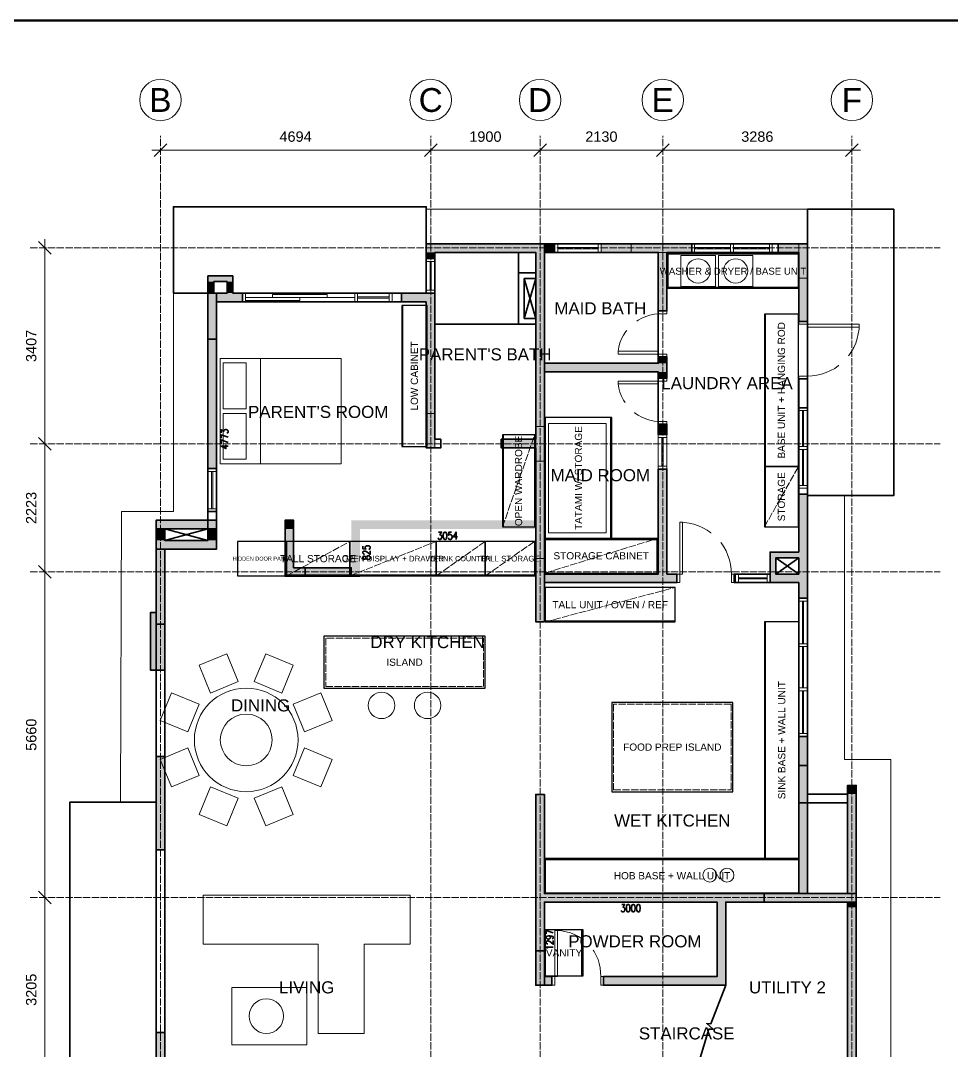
# Model space of a CAD drawing. Header units: millimetres. Extents: x 5 to 415, y 5 to 292.
# Drawn here: x 91.8 to 253.5, y 113 to 292 of the extents above; entities that cross this region are included whole.
import ezdxf
from ezdxf.enums import TextEntityAlignment as Align

# ---------------------------------------------------------------- set-up
doc = ezdxf.new("R2010")
doc.units = ezdxf.units.MM
doc.linetypes.add('DASHED', pattern=[1.524, 1.27, -0.254])
for name, color, linetype, lineweight in [('0-SHEET', 7, 'CONTINUOUS', 50), ('A-DOOR', 7, 'CONTINUOUS', 18), ('A-GRID', 8, 'DASHED', 13), ('A-GRID-TAG', 7, 'CONTINUOUS', 18), ('A-WALL', 250, 'CONTINUOUS', 35), ('A-WALL-FILL', 250, 'CONTINUOUS', 0), ('A-WALL-NEW', 5, 'CONTINUOUS', 35), ('A-WIND', 7, 'CONTINUOUS', 13), ('I-DIM', 5, 'CONTINUOUS', 13), ('I-FURN', 7, 'CONTINUOUS', 13), ('I-JOIN', 6, 'CONTINUOUS', 25), ('I-JOIN-HIDDEN', 6, 'DASHED', 13), ('I-ROOM', 7, 'CONTINUOUS', 13)]:
    doc.layers.add(name, color=color, linetype=linetype, lineweight=lineweight)
doc.styles.get("Standard").update_dxf_attribs({"font": 'arial.ttf'})

msp = doc.modelspace()

# ---------------------------------------------------------------- hatches: boundary and pattern name
at = {"layer": 'A-WALL-FILL', "true_color": 0x4d4d4d}
h = msp.add_hatch(color=7, dxfattribs=at)
h.dxf.hatch_style = 1
h.paths.add_polyline_path([(182.78, 253.22), (162.28, 253.22), (182.78, 251.72), (182.78, 253.22)])
h = msp.add_hatch(color=7, dxfattribs=at)
h.dxf.hatch_style = 1
h.paths.add_polyline_path([(162.28, 253.22), (182.78, 251.72), (162.28, 251.72), (162.28, 253.22)])
h = msp.add_hatch(color=7, dxfattribs=at)
h.dxf.hatch_style = 1
h.paths.add_polyline_path([(184.62, 253.22), (182.78, 253.22), (184.62, 251.72), (184.62, 253.22)])
h = msp.add_hatch(color=7, dxfattribs=at)
h.dxf.hatch_style = 1
h.paths.add_polyline_path([(182.78, 253.22), (184.62, 251.72), (182.78, 251.72), (182.78, 253.22)])
h = msp.add_hatch(color=7, dxfattribs=at)
h.dxf.hatch_style = 1
h.paths.add_polyline_path([(197.88, 253.22), (192.62, 253.22), (197.88, 251.72), (197.88, 253.22)])
h = msp.add_hatch(color=7, dxfattribs=at)
h.dxf.hatch_style = 1
h.paths.add_polyline_path([(192.62, 253.22), (197.88, 251.72), (192.62, 251.72), (192.62, 253.22)])
h = msp.add_hatch(color=7, dxfattribs=at)
h.dxf.hatch_style = 1
h.paths.add_polyline_path([(208.37, 253.22), (197.88, 253.22), (208.37, 251.72), (208.37, 253.22)])
h = msp.add_hatch(color=7, dxfattribs=at)
h.dxf.hatch_style = 1
h.paths.add_polyline_path([(197.88, 253.22), (208.37, 251.72), (197.88, 251.72), (197.88, 253.22)])
h = msp.add_hatch(color=7, dxfattribs=at)
h.dxf.hatch_style = 1
h.paths.add_polyline_path([(226.97, 253.22), (223.37, 253.22), (226.97, 251.72), (226.97, 253.22)])
h = msp.add_hatch(color=7, dxfattribs=at)
h.dxf.hatch_style = 1
h.paths.add_polyline_path([(223.37, 253.22), (226.97, 251.72), (223.37, 251.72), (223.37, 253.22)])
h = msp.add_hatch(color=7, dxfattribs=at)
h.dxf.hatch_style = 1
h.paths.add_polyline_path([(228.47, 253.22), (226.97, 253.22), (228.47, 247.22), (228.47, 253.22)])
h = msp.add_hatch(color=7, dxfattribs=at)
h.dxf.hatch_style = 1
h.paths.add_polyline_path([(226.97, 253.22), (228.47, 247.22), (226.97, 247.22), (226.97, 253.22)])
h = msp.add_hatch(color=7, dxfattribs=at)
h.dxf.hatch_style = 1
h.paths.add_polyline_path([(163.78, 251.72), (162.28, 251.72), (163.78, 250.64), (163.78, 251.72)])
h = msp.add_hatch(color=7, dxfattribs=at)
h.dxf.hatch_style = 1
h.paths.add_polyline_path([(162.28, 251.72), (163.78, 250.64), (162.28, 250.64), (162.28, 251.72)])
h = msp.add_hatch(color=7, dxfattribs=at)
h.dxf.hatch_style = 1
h.paths.add_polyline_path([(182.78, 251.72), (181.28, 251.72), (182.78, 239.25), (182.78, 251.72)])
h = msp.add_hatch(color=7, dxfattribs=at)
h.dxf.hatch_style = 1
h.paths.add_polyline_path([(181.28, 251.72), (182.78, 239.25), (181.28, 239.25), (181.28, 251.72)])
h = msp.add_hatch(color=7, dxfattribs=at)
h.dxf.hatch_style = 1
h.paths.add_polyline_path([(204.07, 251.72), (202.57, 251.72), (204.07, 241.54), (204.07, 251.72)])
h = msp.add_hatch(color=7, dxfattribs=at)
h.dxf.hatch_style = 1
h.paths.add_polyline_path([(202.57, 251.72), (204.07, 241.54), (202.57, 241.54), (202.57, 251.72)])
h = msp.add_hatch(color=7, dxfattribs=at)
h.dxf.hatch_style = 1
h.paths.add_polyline_path([(128.67, 247.64), (124.35, 247.64), (128.67, 246.64), (128.67, 247.64)])
h = msp.add_hatch(color=7, dxfattribs=at)
h.dxf.hatch_style = 1
h.paths.add_polyline_path([(124.35, 247.64), (128.67, 246.64), (124.35, 246.64), (124.35, 247.64)])
h = msp.add_hatch(color=7, dxfattribs=at)
h.dxf.hatch_style = 1
h.paths.add_polyline_path([(228.47, 247.22), (226.97, 247.22), (228.47, 239.73), (228.47, 247.22)])
h = msp.add_hatch(color=7, dxfattribs=at)
h.dxf.hatch_style = 1
h.paths.add_polyline_path([(226.97, 247.22), (228.47, 239.73), (226.97, 239.73), (226.97, 247.22)])
h = msp.add_hatch(color=7, dxfattribs=at)
h.dxf.hatch_style = 1
h.paths.add_polyline_path([(125.35, 246.64), (124.35, 246.64), (125.35, 244.64), (125.35, 246.64)])
h = msp.add_hatch(color=7, dxfattribs=at)
h.dxf.hatch_style = 1
h.paths.add_polyline_path([(124.35, 246.64), (125.35, 244.64), (124.35, 244.64), (124.35, 246.64)])
h = msp.add_hatch(color=7, dxfattribs=at)
h.dxf.hatch_style = 1
h.paths.add_polyline_path([(128.67, 246.64), (127.67, 246.64), (128.67, 244.64), (128.67, 246.64)])
h = msp.add_hatch(color=7, dxfattribs=at)
h.dxf.hatch_style = 1
h.paths.add_polyline_path([(127.67, 246.64), (128.67, 244.64), (127.67, 244.64), (127.67, 246.64)])
h = msp.add_hatch(color=7, dxfattribs=at)
h.dxf.hatch_style = 1
h.paths.add_polyline_path([(130.35, 244.64), (124.35, 244.64), (130.35, 243.14), (130.35, 244.64)])
h = msp.add_hatch(color=7, dxfattribs=at)
h.dxf.hatch_style = 1
h.paths.add_polyline_path([(124.35, 244.64), (130.35, 243.14), (124.35, 243.14), (124.35, 244.64)])
h = msp.add_hatch(color=7, dxfattribs=at)
h.dxf.hatch_style = 1
h.paths.add_polyline_path([(124.35, 244.64), (124.35, 236.65), (125.85, 244.64), (124.35, 244.64)])
h = msp.add_hatch(color=7, dxfattribs=at)
h.dxf.hatch_style = 1
h.paths.add_polyline_path([(124.35, 236.65), (125.85, 244.64), (125.85, 236.65), (124.35, 236.65)])
h = msp.add_hatch(color=7, dxfattribs=at)
h.dxf.hatch_style = 1
h.paths.add_polyline_path([(163.78, 244.64), (157.98, 244.64), (163.78, 243.14), (163.78, 244.64)])
h = msp.add_hatch(color=7, dxfattribs=at)
h.dxf.hatch_style = 1
h.paths.add_polyline_path([(157.98, 244.64), (163.78, 243.14), (157.98, 243.14), (157.98, 244.64)])
h = msp.add_hatch(color=7, dxfattribs=at)
h.dxf.hatch_style = 1
h.paths.add_polyline_path([(125.85, 243.14), (124.35, 243.14), (125.85, 214.17), (125.85, 243.14)])
h = msp.add_hatch(color=7, dxfattribs=at)
h.dxf.hatch_style = 1
h.paths.add_polyline_path([(124.35, 243.14), (125.85, 214.17), (124.35, 214.17), (124.35, 243.14)])
h = msp.add_hatch(color=7, dxfattribs=at)
h.dxf.hatch_style = 1
h.paths.add_polyline_path([(163.78, 243.14), (162.28, 243.14), (163.78, 223.75), (163.78, 243.14)])
h = msp.add_hatch(color=7, dxfattribs=at)
h.dxf.hatch_style = 1
h.paths.add_polyline_path([(162.28, 243.14), (163.78, 223.75), (162.28, 223.75), (162.28, 243.14)])
h = msp.add_hatch(color=7, dxfattribs=at)
h.dxf.hatch_style = 1
h.paths.add_polyline_path([(182.78, 239.25), (181.28, 239.25), (182.78, 230.95), (182.78, 239.25)])
h = msp.add_hatch(color=7, dxfattribs=at)
h.dxf.hatch_style = 1
h.paths.add_polyline_path([(181.28, 239.25), (182.78, 230.95), (181.28, 230.95), (181.28, 239.25)])
h = msp.add_hatch(color=7, dxfattribs=at)
h.dxf.hatch_style = 1
h.paths.add_polyline_path([(204.07, 233.55), (202.57, 233.55), (204.07, 232.45), (204.07, 233.55)])
h = msp.add_hatch(color=7, dxfattribs=at)
h.dxf.hatch_style = 1
h.paths.add_polyline_path([(202.57, 233.55), (204.07, 232.45), (202.57, 232.45), (202.57, 233.55)])
h = msp.add_hatch(color=7, dxfattribs=at)
h.dxf.hatch_style = 1
h.paths.add_polyline_path([(182.78, 230.95), (181.28, 230.95), (182.78, 221.45), (182.78, 230.95)])
h = msp.add_hatch(color=7, dxfattribs=at)
h.dxf.hatch_style = 1
h.paths.add_polyline_path([(181.28, 230.95), (182.78, 221.45), (181.28, 221.45), (181.28, 230.95)])
h = msp.add_hatch(color=7, dxfattribs=at)
h.dxf.hatch_style = 1
h.paths.add_polyline_path([(204.07, 232.45), (182.78, 232.45), (204.07, 230.95), (204.07, 232.45)])
h = msp.add_hatch(color=7, dxfattribs=at)
h.dxf.hatch_style = 1
h.paths.add_polyline_path([(182.78, 232.45), (204.07, 230.95), (182.78, 230.95), (182.78, 232.45)])
h = msp.add_hatch(color=7, dxfattribs=at)
h.dxf.hatch_style = 1
h.paths.add_polyline_path([(204.07, 230.95), (202.57, 230.95), (204.07, 229.85), (204.07, 230.95)])
h = msp.add_hatch(color=7, dxfattribs=at)
h.dxf.hatch_style = 1
h.paths.add_polyline_path([(202.57, 230.95), (204.07, 229.85), (202.57, 229.85), (202.57, 230.95)])
h = msp.add_hatch(color=7, dxfattribs=at)
h.dxf.hatch_style = 1
h.paths.add_polyline_path([(163.78, 223.75), (162.28, 223.75), (163.78, 217.75), (163.78, 223.75)])
h = msp.add_hatch(color=7, dxfattribs=at)
h.dxf.hatch_style = 1
h.paths.add_polyline_path([(162.28, 223.75), (163.78, 217.75), (162.28, 217.75), (162.28, 223.75)])
h = msp.add_hatch(color=7, dxfattribs=at)
h.dxf.hatch_style = 1
h.paths.add_polyline_path([(182.78, 221.45), (181.28, 221.45), (182.78, 215.45), (182.78, 221.45)])
h = msp.add_hatch(color=7, dxfattribs=at)
h.dxf.hatch_style = 1
h.paths.add_polyline_path([(181.28, 221.45), (182.78, 215.45), (181.28, 215.45), (181.28, 221.45)])
h = msp.add_hatch(color=7, dxfattribs=at)
h.dxf.hatch_style = 1
h.paths.add_polyline_path([(204.07, 221.85), (202.57, 221.85), (204.07, 220.05), (204.07, 221.85)])
h = msp.add_hatch(color=7, dxfattribs=at)
h.dxf.hatch_style = 1
h.paths.add_polyline_path([(202.57, 221.85), (204.07, 220.05), (202.57, 220.05), (202.57, 221.85)])
h = msp.add_hatch(color=7, dxfattribs=at)
h.dxf.hatch_style = 1
h.paths.add_polyline_path([(181.28, 219.25), (175.28, 219.25), (181.28, 217.75), (181.28, 219.25)])
h = msp.add_hatch(color=7, dxfattribs=at)
h.dxf.hatch_style = 1
h.paths.add_polyline_path([(175.28, 219.25), (181.28, 217.75), (175.28, 217.75), (175.28, 219.25)])
h = msp.add_hatch(color=7, dxfattribs=at)
h.dxf.hatch_style = 1
h.paths.add_polyline_path([(182.78, 215.45), (181.28, 215.45), (182.78, 198.53), (182.78, 215.45)])
h = msp.add_hatch(color=7, dxfattribs=at)
h.dxf.hatch_style = 1
h.paths.add_polyline_path([(181.28, 215.45), (182.78, 198.53), (181.28, 198.53), (181.28, 215.45)])
h = msp.add_hatch(color=7, dxfattribs=at)
h.dxf.hatch_style = 1
h.paths.add_polyline_path([(204.07, 214.05), (202.57, 214.05), (204.07, 195.83), (204.07, 214.05)])
h = msp.add_hatch(color=7, dxfattribs=at)
h.dxf.hatch_style = 1
h.paths.add_polyline_path([(202.57, 214.05), (204.07, 195.83), (202.57, 195.83), (202.57, 214.05)])
h = msp.add_hatch(color=7, dxfattribs=at)
h.dxf.hatch_style = 1
h.paths.add_polyline_path([(228.47, 209.73), (226.97, 209.73), (228.47, 199.63), (228.47, 209.73)])
h = msp.add_hatch(color=7, dxfattribs=at)
h.dxf.hatch_style = 1
h.paths.add_polyline_path([(226.97, 209.73), (228.47, 199.63), (226.97, 199.63), (226.97, 209.73)])
h = msp.add_hatch(color=7, dxfattribs=at)
h.dxf.hatch_style = 1
h.paths.add_polyline_path([(125.85, 205.17), (115.35, 205.17), (125.85, 203.67), (125.85, 205.17)])
h = msp.add_hatch(color=7, dxfattribs=at)
h.dxf.hatch_style = 1
h.paths.add_polyline_path([(115.35, 205.17), (125.85, 203.67), (115.35, 203.67), (115.35, 205.17)])
h = msp.add_hatch(color=7, dxfattribs=at)
h.dxf.hatch_style = 1
h.paths.add_polyline_path([(116.85, 203.67), (115.35, 203.67), (116.85, 201.67), (116.85, 203.67)])
h = msp.add_hatch(color=7, dxfattribs=at)
h.dxf.hatch_style = 1
h.paths.add_polyline_path([(115.35, 203.67), (116.85, 201.67), (115.35, 201.67), (115.35, 203.67)])
h = msp.add_hatch(color=7, dxfattribs=at)
h.dxf.hatch_style = 1
h.paths.add_polyline_path([(125.85, 203.67), (124.35, 203.67), (125.85, 201.67), (125.85, 203.67)])
h = msp.add_hatch(color=7, dxfattribs=at)
h.dxf.hatch_style = 1
h.paths.add_polyline_path([(124.35, 203.67), (125.85, 201.67), (124.35, 201.67), (124.35, 203.67)])
h = msp.add_hatch(color=7, dxfattribs=at)
h.dxf.hatch_style = 1
h.paths.add_polyline_path([(125.85, 201.67), (115.35, 201.67), (125.85, 200.17), (125.85, 201.67)])
h = msp.add_hatch(color=7, dxfattribs=at)
h.dxf.hatch_style = 1
h.paths.add_polyline_path([(115.35, 201.67), (125.85, 200.17), (115.35, 200.17), (115.35, 201.67)])
h = msp.add_hatch(color=7, dxfattribs=at)
h.dxf.hatch_style = 1
h.paths.add_polyline_path([(116.85, 200.17), (115.35, 200.17), (116.85, 189.13), (116.85, 200.17)])
h = msp.add_hatch(color=7, dxfattribs=at)
h.dxf.hatch_style = 1
h.paths.add_polyline_path([(115.35, 200.17), (116.85, 189.13), (115.35, 189.13), (115.35, 200.17)])
h = msp.add_hatch(color=7, dxfattribs=at)
h.dxf.hatch_style = 1
h.paths.add_polyline_path([(228.47, 199.63), (221.97, 199.63), (228.47, 198.63), (228.47, 199.63)])
h = msp.add_hatch(color=7, dxfattribs=at)
h.dxf.hatch_style = 1
h.paths.add_polyline_path([(221.97, 199.63), (228.47, 198.63), (221.97, 198.63), (221.97, 199.63)])
h = msp.add_hatch(color=7, dxfattribs=at)
h.dxf.hatch_style = 1
h.paths.add_polyline_path([(141.24, 195.43), (149.24, 195.43), (141.24, 196.93), (141.24, 195.43)])
h = msp.add_hatch(color=7, dxfattribs=at)
h.dxf.hatch_style = 1
h.paths.add_polyline_path([(149.24, 195.43), (141.24, 196.93), (149.24, 196.93), (149.24, 195.43)])
h = msp.add_hatch(color=7, dxfattribs=at)
h.dxf.hatch_style = 1
h.paths.add_polyline_path([(182.78, 198.53), (181.28, 198.53), (182.78, 187.53), (182.78, 198.53)])
h = msp.add_hatch(color=7, dxfattribs=at)
h.dxf.hatch_style = 1
h.paths.add_polyline_path([(181.28, 198.53), (182.78, 187.53), (181.28, 187.53), (181.28, 198.53)])
h = msp.add_hatch(color=7, dxfattribs=at)
h.dxf.hatch_style = 1
h.paths.add_polyline_path([(222.97, 198.63), (221.97, 198.63), (222.97, 195.83), (222.97, 198.63)])
h = msp.add_hatch(color=7, dxfattribs=at)
h.dxf.hatch_style = 1
h.paths.add_polyline_path([(221.97, 198.63), (222.97, 195.83), (221.97, 195.83), (221.97, 198.63)])
h = msp.add_hatch(color=7, dxfattribs=at)
h.dxf.hatch_style = 1
h.paths.add_polyline_path([(228.47, 198.63), (226.97, 198.63), (228.47, 195.83), (228.47, 198.63)])
h = msp.add_hatch(color=7, dxfattribs=at)
h.dxf.hatch_style = 1
h.paths.add_polyline_path([(226.97, 198.63), (228.47, 195.83), (226.97, 195.83), (226.97, 198.63)])
h = msp.add_hatch(color=7, dxfattribs=at)
h.dxf.hatch_style = 1
h.paths.add_polyline_path([(205.79, 195.83), (182.78, 195.83), (205.79, 194.33), (205.79, 195.83)])
h = msp.add_hatch(color=7, dxfattribs=at)
h.dxf.hatch_style = 1
h.paths.add_polyline_path([(182.78, 195.83), (205.79, 194.33), (182.78, 194.33), (182.78, 195.83)])
h = msp.add_hatch(color=7, dxfattribs=at)
h.dxf.hatch_style = 1
h.paths.add_polyline_path([(228.47, 195.83), (221.97, 195.83), (228.47, 194.33), (228.47, 195.83)])
h = msp.add_hatch(color=7, dxfattribs=at)
h.dxf.hatch_style = 1
h.paths.add_polyline_path([(221.97, 195.83), (228.47, 194.33), (221.97, 194.33), (221.97, 195.83)])
h = msp.add_hatch(color=7, dxfattribs=at)
h.dxf.hatch_style = 1
h.paths.add_polyline_path([(228.47, 194.33), (226.97, 194.33), (228.47, 191.63), (228.47, 194.33)])
h = msp.add_hatch(color=7, dxfattribs=at)
h.dxf.hatch_style = 1
h.paths.add_polyline_path([(226.97, 194.33), (228.47, 191.63), (226.97, 191.63), (226.97, 194.33)])
h = msp.add_hatch(color=7, dxfattribs=at)
h.dxf.hatch_style = 1
h.paths.add_polyline_path([(115.35, 189.13), (114.35, 189.13), (115.35, 179.13), (115.35, 189.13)])
h = msp.add_hatch(color=7, dxfattribs=at)
h.dxf.hatch_style = 1
h.paths.add_polyline_path([(114.35, 189.13), (115.35, 179.13), (114.35, 179.13), (114.35, 189.13)])
h = msp.add_hatch(color=7, dxfattribs=at)
h.dxf.hatch_style = 1
h.paths.add_polyline_path([(116.85, 189.13), (115.35, 189.13), (116.85, 179.13), (116.85, 189.13)])
h = msp.add_hatch(color=7, dxfattribs=at)
h.dxf.hatch_style = 1
h.paths.add_polyline_path([(115.35, 189.13), (116.85, 179.13), (115.35, 179.13), (115.35, 189.13)])
h = msp.add_hatch(color=7, dxfattribs=at)
h.dxf.hatch_style = 1
h.paths.add_polyline_path([(116.85, 179.13), (116.85, 187.13), (115.35, 179.13), (116.85, 179.13)])
h = msp.add_hatch(color=7, dxfattribs=at)
h.dxf.hatch_style = 1
h.paths.add_polyline_path([(116.85, 187.13), (115.35, 179.13), (115.35, 187.13), (116.85, 187.13)])
h = msp.add_hatch(color=7, dxfattribs=at)
h.dxf.hatch_style = 1
h.paths.add_polyline_path([(228.47, 167.62), (226.97, 167.62), (228.47, 162.58), (228.47, 167.62)])
h = msp.add_hatch(color=7, dxfattribs=at)
h.dxf.hatch_style = 1
h.paths.add_polyline_path([(226.97, 167.62), (228.47, 162.58), (226.97, 162.58), (226.97, 167.62)])
h = msp.add_hatch(color=7, dxfattribs=at)
h.dxf.hatch_style = 1
h.paths.add_polyline_path([(116.85, 164.12), (115.35, 164.12), (116.85, 147.92), (116.85, 164.12)])
h = msp.add_hatch(color=7, dxfattribs=at)
h.dxf.hatch_style = 1
h.paths.add_polyline_path([(115.35, 164.12), (116.85, 147.92), (115.35, 147.92), (115.35, 164.12)])
h = msp.add_hatch(color=7, dxfattribs=at)
h.dxf.hatch_style = 1
h.paths.add_polyline_path([(228.47, 162.58), (226.97, 162.58), (228.47, 156.08), (228.47, 162.58)])
h = msp.add_hatch(color=7, dxfattribs=at)
h.dxf.hatch_style = 1
h.paths.add_polyline_path([(226.97, 162.58), (228.47, 156.08), (226.97, 156.08), (226.97, 162.58)])
h = msp.add_hatch(color=7, dxfattribs=at)
h.dxf.hatch_style = 1
h.paths.add_polyline_path([(182.78, 157.52), (181.28, 157.52), (182.78, 151.82), (182.78, 157.52)])
h = msp.add_hatch(color=7, dxfattribs=at)
h.dxf.hatch_style = 1
h.paths.add_polyline_path([(181.28, 157.52), (182.78, 151.82), (181.28, 151.82), (181.28, 157.52)])
h = msp.add_hatch(color=7, dxfattribs=at)
h.dxf.hatch_style = 1
h.paths.add_polyline_path([(236.95, 159.08), (235.45, 159.08), (236.95, 157.58), (236.95, 159.08)])
h = msp.add_hatch(color=7, dxfattribs=at)
h.dxf.hatch_style = 1
h.paths.add_polyline_path([(235.45, 159.08), (236.95, 157.58), (235.45, 157.58), (235.45, 159.08)])
h = msp.add_hatch(color=7, dxfattribs=at)
h.dxf.hatch_style = 1
h.paths.add_polyline_path([(236.95, 157.58), (235.45, 157.58), (236.95, 140.32), (236.95, 157.58)])
h = msp.add_hatch(color=7, dxfattribs=at)
h.dxf.hatch_style = 1
h.paths.add_polyline_path([(235.45, 157.58), (236.95, 140.32), (235.45, 140.32), (235.45, 157.58)])
h = msp.add_hatch(color=7, dxfattribs=at)
h.dxf.hatch_style = 1
h.paths.add_polyline_path([(228.47, 156.08), (226.97, 156.08), (228.47, 140.32), (228.47, 156.08)])
h = msp.add_hatch(color=7, dxfattribs=at)
h.dxf.hatch_style = 1
h.paths.add_polyline_path([(226.97, 156.08), (228.47, 140.32), (226.97, 140.32), (226.97, 156.08)])
h = msp.add_hatch(color=7, dxfattribs=at)
h.dxf.hatch_style = 1
h.paths.add_polyline_path([(182.78, 151.82), (181.28, 151.82), (182.78, 140.3), (182.78, 151.82)])
h = msp.add_hatch(color=7, dxfattribs=at)
h.dxf.hatch_style = 1
h.paths.add_polyline_path([(181.28, 151.82), (182.78, 140.3), (181.28, 140.3), (181.28, 151.82)])
h = msp.add_hatch(color=7, dxfattribs=at)
h.dxf.hatch_style = 1
h.paths.add_polyline_path([(236.95, 140.3), (181.28, 140.3), (236.95, 138.82), (236.95, 140.3)])
h = msp.add_hatch(color=7, dxfattribs=at)
h.dxf.hatch_style = 1
h.paths.add_polyline_path([(181.28, 140.3), (236.95, 138.82), (181.28, 138.82), (181.28, 140.3)])
h = msp.add_hatch(color=7, dxfattribs=at)
h.dxf.hatch_style = 1
h.paths.add_polyline_path([(236.95, 140.32), (220.95, 140.32), (236.95, 138.82), (236.95, 140.32)])
h = msp.add_hatch(color=7, dxfattribs=at)
h.dxf.hatch_style = 1
h.paths.add_polyline_path([(220.95, 140.32), (236.95, 138.82), (220.95, 138.82), (220.95, 140.32)])
h = msp.add_hatch(color=7, dxfattribs=at)
h.dxf.hatch_style = 1
h.paths.add_polyline_path([(236.95, 140.32), (226.97, 140.32), (236.95, 140.3), (236.95, 140.32)])
h = msp.add_hatch(color=7, dxfattribs=at)
h.dxf.hatch_style = 1
h.paths.add_polyline_path([(226.97, 140.32), (236.95, 140.3), (226.97, 140.3), (226.97, 140.32)])
h = msp.add_hatch(color=7, dxfattribs=at)
h.dxf.hatch_style = 1
h.paths.add_polyline_path([(182.78, 138.82), (181.28, 138.82), (182.78, 125.86), (182.78, 138.82)])
h = msp.add_hatch(color=7, dxfattribs=at)
h.dxf.hatch_style = 1
h.paths.add_polyline_path([(181.28, 138.82), (182.78, 125.86), (181.28, 125.86), (181.28, 138.82)])
h = msp.add_hatch(color=7, dxfattribs=at)
h.dxf.hatch_style = 1
h.paths.add_polyline_path([(214.27, 138.82), (212.77, 138.82), (214.27, 125.86), (214.27, 138.82)])
h = msp.add_hatch(color=7, dxfattribs=at)
h.dxf.hatch_style = 1
h.paths.add_polyline_path([(212.77, 138.82), (214.27, 125.86), (212.77, 125.86), (212.77, 138.82)])
h = msp.add_hatch(color=7, dxfattribs=at)
h.dxf.hatch_style = 1
h.paths.add_polyline_path([(236.95, 138.82), (235.45, 138.82), (236.95, 138.06), (236.95, 138.82)])
h = msp.add_hatch(color=7, dxfattribs=at)
h.dxf.hatch_style = 1
h.paths.add_polyline_path([(235.45, 138.82), (236.95, 138.06), (235.45, 138.06), (235.45, 138.82)])
h = msp.add_hatch(color=7, dxfattribs=at)
h.dxf.hatch_style = 1
h.paths.add_polyline_path([(236.95, 138.06), (235.45, 138.06), (236.95, 111.39), (236.95, 138.06)])
h = msp.add_hatch(color=7, dxfattribs=at)
h.dxf.hatch_style = 1
h.paths.add_polyline_path([(235.45, 138.06), (236.95, 111.39), (235.45, 111.39), (235.45, 138.06)])
h = msp.add_hatch(color=7, dxfattribs=at)
h.dxf.hatch_style = 1
h.paths.add_polyline_path([(181.28, 124.36), (182.78, 124.36), (181.28, 130.36), (181.28, 124.36)])
h = msp.add_hatch(color=7, dxfattribs=at)
h.dxf.hatch_style = 1
h.paths.add_polyline_path([(182.78, 124.36), (181.28, 130.36), (182.78, 130.36), (182.78, 124.36)])
h = msp.add_hatch(color=7, dxfattribs=at)
h.dxf.hatch_style = 1
h.paths.add_polyline_path([(184.08, 125.86), (181.28, 125.86), (184.08, 124.36), (184.08, 125.86)])
h = msp.add_hatch(color=7, dxfattribs=at)
h.dxf.hatch_style = 1
h.paths.add_polyline_path([(181.28, 125.86), (184.08, 124.36), (181.28, 124.36), (181.28, 125.86)])
h = msp.add_hatch(color=7, dxfattribs=at)
h.dxf.hatch_style = 1
h.paths.add_polyline_path([(214.27, 125.86), (193.08, 125.86), (214.27, 124.36), (214.27, 125.86)])
h = msp.add_hatch(color=7, dxfattribs=at)
h.dxf.hatch_style = 1
h.paths.add_polyline_path([(193.08, 125.86), (214.27, 124.36), (193.08, 124.36), (193.08, 125.86)])
h = msp.add_hatch(color=7, dxfattribs=at)
h.dxf.hatch_style = 1
h.paths.add_polyline_path([(116.85, 116.13), (115.35, 116.13), (116.85, 107.89), (116.85, 116.13)])
h = msp.add_hatch(color=7, dxfattribs=at)
h.dxf.hatch_style = 1
h.paths.add_polyline_path([(115.35, 116.13), (116.85, 107.89), (115.35, 107.89), (115.35, 116.13)])
at = {"layer": 'A-WALL-NEW', "true_color": 0x4554a5}
h = msp.add_hatch(color=7, dxfattribs=at)
h.dxf.hatch_style = 1
h.paths.add_polyline_path([(139.24, 205.17), (137.74, 205.17), (139.24, 203.67), (139.24, 205.17)])
h = msp.add_hatch(color=7, dxfattribs=at)
h.dxf.hatch_style = 1
h.paths.add_polyline_path([(137.74, 205.17), (139.24, 203.67), (137.74, 203.67), (137.74, 205.17)])
h = msp.add_hatch(color=7, dxfattribs=at)
h.dxf.hatch_style = 1
h.paths.add_polyline_path([(181.28, 205.17), (149.24, 205.17), (181.28, 203.67), (181.28, 205.17)])
h = msp.add_hatch(color=7, dxfattribs=at)
h.dxf.hatch_style = 1
h.paths.add_polyline_path([(149.24, 205.17), (181.28, 203.67), (149.24, 203.67), (149.24, 205.17)])
h = msp.add_hatch(color=7, dxfattribs=at)
h.dxf.hatch_style = 1
h.paths.add_polyline_path([(139.24, 203.67), (137.74, 203.67), (139.24, 196.93), (139.24, 203.67)])
h = msp.add_hatch(color=7, dxfattribs=at)
h.dxf.hatch_style = 1
h.paths.add_polyline_path([(137.74, 203.67), (139.24, 196.93), (137.74, 196.93), (137.74, 203.67)])
h = msp.add_hatch(color=7, dxfattribs=at)
h.dxf.hatch_style = 1
h.paths.add_polyline_path([(150.74, 203.67), (149.24, 203.67), (150.74, 195.43), (150.74, 203.67)])
h = msp.add_hatch(color=7, dxfattribs=at)
h.dxf.hatch_style = 1
h.paths.add_polyline_path([(149.24, 203.67), (150.74, 195.43), (149.24, 195.43), (149.24, 203.67)])
h = msp.add_hatch(color=7, dxfattribs=at)
h.dxf.hatch_style = 1
h.paths.add_polyline_path([(141.24, 196.93), (137.74, 196.93), (141.24, 195.43), (141.24, 196.93)])
h = msp.add_hatch(color=7, dxfattribs=at)
h.dxf.hatch_style = 1
h.paths.add_polyline_path([(137.74, 196.93), (141.24, 195.43), (137.74, 195.43), (137.74, 196.93)])

# ---------------------------------------------------------------- linework, layer by layer
at = {"layer": '0-SHEET'}
msp.add_lwpolyline([(5, 5), (415, 5), (415, 292), (5, 292)], close=True, dxfattribs=at)
at = {"layer": 'A-DOOR'}
for points in [[(184.62, 253.22), (192.62, 253.22), (192.62, 251.72), (184.62, 251.72), (184.62, 253.22)], [(185.12, 253.22), (184.62, 253.22), (184.62, 251.72), (185.12, 251.72), (185.12, 253.22)], [(192.12, 252.56), (185.12, 252.56)], [(192.12, 252.36), (185.12, 252.36)], [(192.62, 253.22), (192.12, 253.22), (192.12, 251.72), (192.62, 251.72), (192.62, 253.22)], [(208.37, 253.22), (222.37, 253.22), (222.37, 251.72), (208.37, 251.72), (208.37, 253.22)], [(208.87, 253.22), (208.37, 253.22), (208.37, 251.72), (208.87, 251.72), (208.87, 253.22)], [(215.11, 252.56), (208.87, 252.56)], [(215.11, 252.36), (208.87, 252.36)], [(215.61, 253.22), (215.11, 253.22), (215.11, 251.72), (215.61, 251.72), (215.61, 253.22)], [(221.87, 252.56), (215.61, 252.56)], [(221.87, 252.36), (215.61, 252.36)], [(222.37, 253.22), (221.87, 253.22), (221.87, 251.72), (222.37, 251.72), (222.37, 253.22)], [(162.28, 244.64), (162.28, 250.64), (163.78, 250.64), (163.78, 244.64), (162.28, 244.64)], [(162.28, 250.64), (162.28, 250.14), (163.78, 250.14), (163.78, 250.64), (162.28, 250.64)], [(162.92, 250.14), (162.92, 245.14)], [(163.12, 250.14), (163.12, 245.14)], [(130.35, 244.64), (130.35, 243.14), (156.34, 243.14), (156.34, 244.64), (130.35, 244.64)], [(130.85, 244.64), (130.35, 244.64), (130.35, 243.14), (130.85, 243.14), (130.85, 244.64)], [(149.84, 243.88), (130.85, 243.88)], [(140.34, 243.88), (140.34, 243.38), (130.85, 243.38), (130.85, 243.88), (140.34, 243.88)], [(145.08, 244.38), (145.08, 243.88), (135.59, 243.88), (135.59, 244.38), (145.08, 244.38)], [(150.34, 244.64), (149.84, 244.64), (149.84, 243.14), (150.34, 243.14), (150.34, 244.64)], [(150.34, 243.98), (155.84, 243.98)], [(150.34, 243.78), (155.84, 243.78)], [(156.34, 244.64), (155.84, 244.64), (155.84, 243.14), (156.34, 243.14), (156.34, 244.64)], [(162.28, 245.14), (162.28, 244.64), (163.78, 244.64), (163.78, 245.14), (162.28, 245.14)], [(202.57, 241.05), (201.83, 240.97), (201.11, 240.81), (200.39, 240.59), (199.72, 240.31), (199.08, 239.95), (198.84, 239.79)], [(204.07, 241.05), (204.07, 241.54), (202.57, 241.54), (202.57, 241.05), (204.07, 241.05)], [(197.1, 238.17), (196.92, 237.95), (196.52, 237.33), (196.18, 236.67), (195.9, 235.99), (195.7, 235.27), (195.58, 234.55)], [(226.97, 239.73), (226.97, 239.23), (228.47, 239.23), (228.47, 239.73), (226.97, 239.73)], [(228.47, 239.23), (228.47, 238.73), (237.47, 238.73), (237.47, 239.23), (228.47, 239.23)], [(235.61, 233.77), (235.65, 233.81), (236.11, 234.49), (236.53, 235.21), (236.85, 235.97), (237.13, 236.77), (237.31, 237.57), (237.43, 238.39), (237.47, 239.23)], [(202.57, 234.05), (202.57, 234.55), (195.58, 234.55), (195.58, 234.05), (202.57, 234.05)], [(204.07, 233.55), (204.07, 234.05), (202.57, 234.05), (202.57, 233.55), (204.07, 233.55)], [(228.47, 230.23), (229.29, 230.27), (230.11, 230.37), (230.93, 230.57), (231.71, 230.83), (232.47, 231.17), (233.21, 231.57), (233.89, 232.05), (233.93, 232.07)], [(202.57, 229.35), (202.57, 228.85), (195.58, 228.85), (195.58, 229.35), (202.57, 229.35)], [(204.07, 229.85), (204.07, 229.35), (202.57, 229.35), (202.57, 229.85), (204.07, 229.85)], [(226.97, 230.23), (226.97, 229.73), (228.47, 229.73), (228.47, 230.23), (226.97, 230.23)], [(196.8, 225.61), (196.52, 226.05), (196.18, 226.71), (195.9, 227.41), (195.7, 228.11), (195.58, 228.85)], [(202.57, 222.35), (201.83, 222.41), (201.11, 222.57), (200.39, 222.79), (199.72, 223.07), (199.08, 223.43), (198.46, 223.85), (198.44, 223.87)], [(228.47, 224.73), (228.47, 210.73), (226.97, 210.73), (226.97, 224.73), (228.47, 224.73)], [(228.47, 224.23), (228.47, 224.73), (226.97, 224.73), (226.97, 224.23), (228.47, 224.23)], [(227.61, 217.97), (227.61, 224.23)], [(227.81, 217.97), (227.81, 224.23)], [(204.07, 222.35), (204.07, 221.85), (202.57, 221.85), (202.57, 222.35), (204.07, 222.35)], [(202.57, 214.05), (202.57, 220.05), (204.07, 220.05), (204.07, 214.05), (202.57, 214.05)], [(202.57, 220.05), (202.57, 219.55), (204.07, 219.55), (204.07, 220.05), (202.57, 220.05)], [(203.21, 219.55), (203.21, 214.55)], [(203.41, 219.55), (203.41, 214.55)], [(228.47, 217.47), (228.47, 217.97), (226.97, 217.97), (226.97, 217.47), (228.47, 217.47)], [(227.61, 211.23), (227.61, 217.47)], [(227.81, 211.23), (227.81, 217.47)], [(124.35, 206.67), (124.35, 214.17), (125.85, 214.17), (125.85, 206.67), (124.35, 206.67)], [(124.35, 214.17), (124.35, 213.67), (125.85, 213.67), (125.85, 214.17), (124.35, 214.17)], [(124.99, 213.67), (124.99, 207.17)], [(125.19, 213.67), (125.19, 207.17)], [(202.57, 214.55), (202.57, 214.05), (204.07, 214.05), (204.07, 214.55), (202.57, 214.55)], [(228.47, 210.73), (228.47, 211.23), (226.97, 211.23), (226.97, 210.73), (228.47, 210.73)], [(124.35, 207.17), (124.35, 206.67), (125.85, 206.67), (125.85, 207.17), (124.35, 207.17)], [(206.29, 195.83), (206.79, 195.83), (206.79, 204.83), (206.29, 204.83), (206.29, 195.83)], [(211.75, 202.97), (211.71, 203.01), (211.03, 203.47), (210.29, 203.87), (209.53, 204.21), (208.75, 204.47), (207.93, 204.67), (207.11, 204.79), (206.29, 204.83)], [(215.29, 195.83), (215.25, 196.65), (215.13, 197.47), (214.95, 198.29), (214.67, 199.07), (214.35, 199.83), (213.93, 200.55), (213.47, 201.25), (213.43, 201.29)], [(205.79, 194.33), (206.29, 194.33), (206.29, 195.83), (205.79, 195.83), (205.79, 194.33)], [(215.29, 194.33), (215.79, 194.33), (215.79, 195.83), (215.29, 195.83), (215.29, 194.33)], [(221.97, 194.33), (215.97, 194.33), (215.97, 195.83), (221.97, 195.83), (221.97, 194.33)], [(215.97, 194.33), (216.47, 194.33), (216.47, 195.83), (215.97, 195.83), (215.97, 194.33)], [(216.47, 195.17), (221.47, 195.17)], [(221.47, 194.33), (221.97, 194.33), (221.97, 195.83), (221.47, 195.83), (221.47, 194.33)], [(216.47, 194.97), (221.47, 194.97)], [(228.47, 191.63), (228.47, 167.62), (226.97, 167.62), (226.97, 191.63), (228.47, 191.63)], [(228.47, 191.13), (228.47, 191.63), (226.97, 191.63), (226.97, 191.13), (228.47, 191.13)], [(227.61, 183.71), (227.61, 191.13)], [(227.81, 183.71), (227.81, 191.13)], [(228.47, 183.21), (228.47, 183.71), (226.97, 183.71), (226.97, 183.21), (228.47, 183.21)], [(227.61, 176.04), (227.61, 183.21)], [(227.81, 176.04), (227.81, 183.21)], [(228.47, 175.54), (228.47, 176.04), (226.97, 176.04), (226.97, 175.54), (228.47, 175.54)], [(227.61, 168.12), (227.61, 175.54)], [(227.81, 168.12), (227.81, 175.54)], [(228.47, 167.62), (228.47, 168.12), (226.97, 168.12), (226.97, 167.62), (228.47, 167.62)], [(184.58, 125.86), (185.08, 125.86), (185.08, 133.86), (184.58, 133.86), (184.58, 125.86)], [(189.6, 132.22), (189.34, 132.42), (188.7, 132.84), (188.02, 133.18), (187.32, 133.46), (186.58, 133.66), (185.84, 133.8), (185.08, 133.86)], [(192.58, 125.86), (192.56, 126.62), (192.48, 127.38), (192.32, 128.12), (192.1, 128.84), (191.78, 129.54), (191.42, 130.22), (191.24, 130.48)], [(184.08, 124.36), (184.58, 124.36), (184.58, 125.86), (184.08, 125.86), (184.08, 124.36)], [(192.58, 124.36), (193.08, 124.36), (193.08, 125.86), (192.58, 125.86), (192.58, 124.36)]]:
    msp.add_lwpolyline(points, dxfattribs=at)
at = {"layer": 'A-GRID'}
for p, q in [((116.1, 37), (116.1, 272)), ((163.04, 37), (163.04, 272)), ((182.04, 37), (182.04, 272)), ((203.34, 37), (203.34, 272)), ((236.2, 37), (236.2, 272)), ((93.5, 252.5), (251.5, 252.5)), ((93.5, 218.43), (251.5, 218.43)), ((93.5, 196.2), (251.5, 196.2)), ((93.5, 139.6), (251.5, 139.6))]:
    msp.add_line(p, q, dxfattribs=at)
at = {"layer": 'A-GRID-TAG'}
for centre in [(116.1, 278.2), (163.04, 278.2), (182.04, 278.2), (203.34, 278.2), (236.2, 278.2)]:
    msp.add_circle(centre, 3.6, dxfattribs=at)
at = {"layer": 'A-WALL'}
for points in [[(162.28, 244.64), (162.28, 259.64), (124.35, 259.64), (118.35, 259.64), (118.35, 244.64), (124.35, 244.64)], [(162.28, 259.22), (162.28, 253.22)], [(228.47, 259.22), (228.47, 209.47), (243.47, 209.47), (243.47, 259.22), (228.47, 259.22)], [(181.28, 195.43), (181.28, 217.75), (175.28, 217.75), (175.28, 219.25), (181.28, 219.25), (181.28, 239.25), (181.28, 251.72), (163.78, 251.72), (163.78, 250.64), (162.28, 250.64), (162.28, 251.72), (162.28, 253.22), (178.28, 253.22), (181.28, 253.22), (182.78, 253.22), (182.78, 195.91)], [(182.78, 189.33), (182.78, 194.33), (205.79, 194.33), (205.79, 195.83), (204.07, 195.83), (204.07, 214.05), (202.57, 214.05), (202.57, 195.83), (182.78, 195.83), (182.78, 230.95), (202.57, 230.95), (202.57, 229.85), (204.07, 229.85), (204.07, 233.55), (202.57, 233.55), (202.57, 232.45), (182.78, 232.45), (182.78, 251.72), (202.57, 251.72), (202.57, 241.54), (204.07, 241.54), (204.07, 251.72), (208.37, 251.72), (208.37, 253.22), (182.78, 253.22), (182.78, 251.72)], [(208.37, 251.72), (223.37, 251.72), (223.37, 253.22), (208.37, 253.22), (208.37, 251.72)], [(223.37, 253.22), (223.37, 251.72), (226.97, 251.72), (226.97, 239.73), (228.47, 239.73), (228.47, 251.72), (228.47, 253.22), (223.37, 253.22)], [(162.28, 244.64), (163.78, 244.64), (163.78, 250.64), (162.28, 250.64), (162.28, 244.64)], [(181.28, 251.72), (178.28, 251.72), (178.28, 239.25), (181.28, 239.25)], [(125.67, 214.17), (124.35, 214.17), (124.35, 247.64), (125.85, 247.64), (128.67, 247.64), (128.67, 244.64), (130.35, 244.64), (130.35, 243.14), (125.85, 243.14), (125.85, 214.17), (125.85, 206.67), (124.35, 206.67), (124.35, 214.17), (125.85, 214.17)], [(181.28, 248.18), (178.28, 248.18)], [(181.28, 247.18), (179.28, 247.18), (179.28, 240.25), (181.28, 240.25)], [(179.28, 247.18), (181.28, 240.25)], [(179.28, 240.25), (181.28, 247.18)], [(127.67, 246.64), (125.35, 246.64), (125.35, 244.64), (127.67, 244.64), (127.67, 246.64)], [(124.35, 236.65), (124.35, 244.64), (125.85, 244.64), (125.85, 236.65), (124.35, 236.65)], [(130.35, 243.14), (157.98, 243.14), (157.98, 244.64), (130.35, 244.64), (130.35, 243.14)], [(162.28, 243.14), (157.98, 243.14), (157.98, 244.64), (162.28, 244.64), (163.78, 244.64), (163.78, 243.14), (163.78, 219.25), (164.78, 219.25), (164.78, 217.75), (163.78, 217.75), (162.28, 217.75), (162.28, 243.14)], [(202.57, 233.55), (202.57, 241.54)], [(178.28, 239.25), (163.78, 239.25)], [(202.57, 221.85), (202.57, 229.85)], [(226.97, 229.73), (228.47, 229.73), (228.47, 224.73), (226.97, 224.73), (226.97, 229.73)], [(226.97, 224.73), (228.47, 224.73), (228.47, 209.73), (226.97, 209.73), (226.97, 224.73)], [(126.63, 220.39), (126.63, 220.89), (127.11, 220.61), (127.11, 220.75), (127.17, 220.85), (127.23, 220.89), (127.41, 220.93), (127.53, 220.93), (127.71, 220.89), (127.83, 220.79), (127.89, 220.67), (127.89, 220.53), (127.83, 220.39), (127.77, 220.35), (127.65, 220.31)], [(204.07, 221.85), (202.57, 221.85), (202.57, 220.05), (204.07, 220.05), (204.07, 221.85)], [(126.63, 219.41), (126.63, 220.03), (127.89, 219.59)], [(126.63, 218.51), (126.63, 219.15), (127.89, 218.69)], [(127.89, 218.07), (126.63, 218.07), (127.47, 217.63), (127.47, 218.29)], [(226.97, 209.73), (226.97, 199.63), (221.97, 199.63), (221.97, 195.83), (221.97, 194.33), (226.97, 194.33), (226.97, 191.63), (228.47, 191.63), (228.47, 209.73), (226.97, 209.73)], [(125.85, 205.17), (125.85, 206.67), (124.35, 206.67), (124.35, 203.67)], [(115.35, 200.17), (125.85, 200.17), (125.85, 205.17), (115.35, 205.17), (115.35, 200.17)], [(149.24, 196.93), (139.24, 196.93), (139.24, 203.67), (139.24, 205.17), (137.74, 205.17), (137.74, 203.67)], [(115.35, 179.13), (116.85, 179.13), (116.85, 200.17), (125.85, 200.17), (125.85, 203.67), (115.35, 203.67), (115.35, 179.13), (116.85, 179.13)], [(124.35, 203.67), (116.85, 201.67), (116.85, 203.67), (124.35, 203.67), (124.35, 201.67), (116.85, 201.67)], [(124.35, 201.67), (116.85, 203.67)], [(137.74, 203.67), (137.74, 195.43), (150.74, 195.43)], [(164.42, 203.11), (164.92, 203.11), (164.64, 202.63), (164.78, 202.63), (164.86, 202.57), (164.92, 202.51), (164.96, 202.33), (164.96, 202.21), (164.92, 202.03), (164.82, 201.91), (164.68, 201.85), (164.56, 201.85), (164.42, 201.91), (164.38, 201.97), (164.34, 202.09)], [(165.5, 203.11), (165.36, 203.05), (165.28, 202.87), (165.22, 202.57), (165.22, 202.39), (165.28, 202.09), (165.36, 201.91), (165.5, 201.85), (165.58, 201.85), (165.72, 201.91), (165.8, 202.09), (165.86, 202.39), (165.86, 202.57), (165.8, 202.87), (165.72, 203.05), (165.58, 203.11), (165.5, 203.11)], [(166.66, 203.11), (166.2, 203.11), (166.16, 202.57), (166.2, 202.63), (166.34, 202.69), (166.48, 202.69), (166.6, 202.63), (166.7, 202.51), (166.74, 202.33), (166.74, 202.21), (166.7, 202.03), (166.6, 201.91), (166.48, 201.85), (166.34, 201.85), (166.2, 201.91), (166.16, 201.97), (166.12, 202.09)], [(167.46, 201.85), (167.46, 203.11), (167.02, 202.27), (167.68, 202.27)], [(151.26, 200.67), (151.26, 200.21), (151.8, 200.17), (151.74, 200.21), (151.68, 200.35), (151.68, 200.49), (151.74, 200.61), (151.86, 200.71), (152.04, 200.75), (152.16, 200.75), (152.34, 200.71), (152.46, 200.61), (152.52, 200.49), (152.52, 200.35), (152.46, 200.21), (152.4, 200.17), (152.28, 200.13)], [(151.56, 199.27), (151.5, 199.27), (151.38, 199.33), (151.32, 199.37), (151.26, 199.45), (151.26, 199.63), (151.32, 199.73), (151.38, 199.77), (151.5, 199.81), (151.62, 199.81), (151.74, 199.77), (151.92, 199.69), (152.52, 199.23), (152.52, 199.85)], [(151.26, 198.57), (151.32, 198.43), (151.44, 198.39), (151.56, 198.39), (151.68, 198.43), (151.74, 198.51), (151.8, 198.69), (151.86, 198.83), (151.98, 198.93), (152.1, 198.97), (152.28, 198.97), (152.4, 198.93), (152.46, 198.87), (152.52, 198.75), (152.52, 198.57), (152.46, 198.43), (152.4, 198.39), (152.28, 198.35), (152.1, 198.35), (151.98, 198.39), (151.86, 198.47), (151.8, 198.61), (151.74, 198.79), (151.68, 198.87), (151.56, 198.93), (151.44, 198.93), (151.32, 198.87), (151.26, 198.75), (151.26, 198.57)], [(149.24, 195.43), (141.24, 195.43), (141.24, 196.93), (149.24, 196.93), (149.24, 195.43)], [(181.28, 195.43), (181.28, 187.53), (182.78, 187.53), (182.78, 194.33), (182.78, 196.93)], [(226.97, 198.63), (222.97, 195.83), (222.97, 198.63), (226.97, 198.63), (226.97, 195.83), (222.97, 195.83)], [(226.97, 195.83), (222.97, 198.63)], [(221.97, 194.33), (221.97, 195.83), (215.77, 195.83), (215.77, 194.33), (221.97, 194.33)], [(226.97, 191.63), (228.47, 191.63), (228.47, 167.62), (226.97, 167.62), (226.97, 191.63)], [(115.35, 179.13), (115.35, 189.13), (114.35, 189.13), (114.35, 179.13), (115.35, 179.13)], [(116.85, 187.13), (116.85, 179.13), (115.35, 179.13), (115.35, 187.13), (116.85, 187.13)], [(115.35, 164.12), (116.85, 164.12), (116.85, 179.13), (115.35, 179.13), (115.35, 164.12)], [(235.45, 157.58), (235.45, 159.08), (236.95, 159.08), (236.95, 138.06), (235.45, 138.06), (235.45, 138.82), (214.27, 138.82), (214.27, 124.36), (212.77, 124.36), (193.08, 124.36), (193.08, 125.86), (212.77, 125.86), (212.77, 138.82), (182.78, 138.82), (182.78, 125.86), (184.08, 125.86), (184.08, 124.36), (181.28, 124.36), (181.28, 157.52), (182.78, 157.52), (182.78, 151.82), (182.78, 140.3), (226.97, 140.3), (226.97, 167.62)], [(228.47, 157.58), (228.47, 167.62)], [(116.85, 147.92), (115.35, 147.92), (115.35, 164.12), (116.85, 164.12), (116.85, 147.92)], [(228.47, 162.58), (228.47, 156.08), (226.97, 156.08), (226.97, 162.58), (228.47, 162.58)], [(235.45, 157.58), (228.47, 157.58), (228.47, 140.32), (235.45, 140.32), (235.45, 157.58)], [(228.47, 156.08), (235.45, 156.08), (235.45, 157.58), (228.47, 157.58), (228.47, 156.08)], [(100.35, 107.89), (115.35, 107.89), (115.35, 156.18), (100.35, 156.18), (100.35, 107.89)], [(116.85, 116.13), (115.35, 116.13), (115.35, 147.92), (116.85, 147.92), (116.85, 116.13)], [(236.95, 140.32), (220.95, 140.32), (220.95, 138.82), (236.95, 138.82), (236.95, 140.32)], [(196.22, 138.4), (196.7, 138.4), (196.44, 137.92), (196.58, 137.92), (196.66, 137.86), (196.7, 137.8), (196.74, 137.62), (196.74, 137.5), (196.7, 137.32), (196.62, 137.2), (196.48, 137.14), (196.34, 137.14), (196.22, 137.2), (196.16, 137.26), (196.12, 137.38)], [(197.28, 138.4), (197.16, 138.34), (197.06, 138.16), (197.02, 137.86), (197.02, 137.68), (197.06, 137.38), (197.16, 137.2), (197.28, 137.14), (197.38, 137.14), (197.5, 137.2), (197.6, 137.38), (197.64, 137.68), (197.64, 137.86), (197.6, 138.16), (197.5, 138.34), (197.38, 138.4), (197.28, 138.4)], [(198.18, 138.4), (198.04, 138.34), (197.96, 138.16), (197.92, 137.86), (197.92, 137.68), (197.96, 137.38), (198.04, 137.2), (198.18, 137.14), (198.26, 137.14), (198.4, 137.2), (198.5, 137.38), (198.54, 137.68), (198.54, 137.86), (198.5, 138.16), (198.4, 138.34), (198.26, 138.4), (198.18, 138.4)], [(199.08, 138.4), (198.94, 138.34), (198.84, 138.16), (198.8, 137.86), (198.8, 137.68), (198.84, 137.38), (198.94, 137.2), (199.08, 137.14), (199.16, 137.14), (199.3, 137.2), (199.38, 137.38), (199.42, 137.68), (199.42, 137.86), (199.38, 138.16), (199.3, 138.34), (199.16, 138.4), (199.08, 138.4)], [(235.45, 100.89), (235.45, 106.79), (234.15, 106.79), (234.15, 108.29), (235.45, 108.29), (235.45, 138.06), (236.95, 138.06), (236.95, 100.89), (235.45, 100.89)], [(183.08, 133.28), (183.08, 133.9), (184.32, 133.46)], [(183.5, 132.96), (183.68, 132.92), (183.8, 132.84), (183.86, 132.7), (183.86, 132.66), (183.8, 132.52), (183.68, 132.44), (183.5, 132.38), (183.44, 132.38), (183.26, 132.44), (183.14, 132.52), (183.08, 132.66), (183.08, 132.7), (183.14, 132.84), (183.26, 132.92), (183.5, 132.96), (183.8, 132.96), (184.08, 132.92), (184.26, 132.84), (184.32, 132.7), (184.32, 132.6), (184.26, 132.48), (184.14, 132.44)], [(183.38, 131.54), (183.32, 131.54), (183.2, 131.58), (183.14, 131.62), (183.08, 131.72), (183.08, 131.9), (183.14, 131.98), (183.2, 132.02), (183.32, 132.08), (183.44, 132.08), (183.56, 132.02), (183.74, 131.94), (184.32, 131.5), (184.32, 132.12)], [(183.32, 130.78), (183.26, 130.86), (183.08, 131), (184.32, 131)], [(181.28, 124.36), (181.28, 130.36), (182.78, 130.36), (182.78, 124.36), (181.28, 124.36)], [(208.81, 108.29), (211.37, 116.76), (212.09, 116.74), (210.99, 117.7), (211.71, 117.68), (214.27, 124.36)], [(116.85, 101.73), (115.35, 101.73), (115.35, 116.13), (116.85, 116.13), (116.85, 101.73)]]:
    msp.add_lwpolyline(points, dxfattribs=at)
at = {"layer": 'A-WIND'}
for points in [[(228.47, 259.22), (162.28, 259.22)], [(197.88, 253.22), (208.37, 253.22), (208.37, 251.72), (197.88, 251.72), (197.88, 253.22)], [(228.47, 253.22), (228.47, 247.22), (226.97, 247.22), (226.97, 253.22), (228.47, 253.22)], [(118.35, 244.64), (118.35, 206.67), (115.35, 206.67), (109.35, 206.67), (109.17, 156.18), (115.35, 156.18)], [(163.78, 223.75), (163.78, 217.75), (162.28, 217.75), (162.28, 223.75), (163.78, 223.75)], [(182.78, 221.45), (182.78, 215.45), (181.28, 215.45), (181.28, 221.45), (182.78, 221.45)], [(236.95, 111.39), (242.95, 111.39), (242.95, 157.58), (242.95, 163.58), (234.91, 163.58), (234.91, 209.47), (228.47, 209.47)], [(115.35, 205.17), (125.85, 205.17), (125.85, 203.67), (115.35, 203.67), (115.35, 205.17)], [(182.78, 198.53), (182.78, 187.53), (181.28, 187.53), (181.28, 198.53), (182.78, 198.53)]]:
    msp.add_lwpolyline(points, dxfattribs=at)
at = {"layer": 'I-DIM'}
for p, q in [((115, 268.4), (117.2, 270.6)), ((161.94, 268.4), (164.14, 270.6)), ((161.94, 268.4), (164.14, 270.6)), ((180.94, 268.4), (183.14, 270.6)), ((180.94, 268.4), (183.14, 270.6)), ((202.24, 268.4), (204.44, 270.6)), ((202.24, 268.4), (204.44, 270.6)), ((235.1, 268.4), (237.3, 270.6)), ((114.6, 269.5), (164.54, 269.5)), ((161.54, 269.5), (183.54, 269.5)), ((180.54, 269.5), (204.84, 269.5)), ((201.84, 269.5), (237.7, 269.5)), ((97.1, 251.4), (94.9, 253.6)), ((96, 216.93), (96, 254)), ((97.1, 217.33), (94.9, 219.53)), ((97.1, 217.33), (94.9, 219.53)), ((96, 194.7), (96, 219.93)), ((97.1, 195.1), (94.9, 197.3)), ((97.1, 195.1), (94.9, 197.3)), ((96, 138.1), (96, 197.7)), ((97.1, 138.5), (94.9, 140.7)), ((97.1, 138.5), (94.9, 140.7)), ((96, 106.05), (96, 141.1))]:
    msp.add_line(p, q, dxfattribs=at)
at = {"layer": 'I-FURN'}
msp.add_line((133.5, 215), (133.5, 233.3), dxfattribs=at)
for points in [[(206.5, 245.8), (212.5, 245.8), (212.5, 251.2), (206.5, 251.2)], [(213, 245.8), (219, 245.8), (219, 251.2), (213, 251.2)], [(126.5, 215), (147.5, 215), (147.5, 233.3), (126.5, 233.3)], [(127, 224.55), (131, 224.55), (131, 232.5), (127, 232.5)], [(127, 215.8), (131, 215.8), (131, 223.75), (127, 223.75)], [(183.5, 203), (193.5, 203), (193.5, 222), (183.5, 222)], [(129.61, 177.14), (127.62, 181.95), (122.82, 179.96), (124.81, 175.15)], [(137.19, 175.15), (139.18, 179.96), (134.38, 181.95), (132.39, 177.14)], [(122.85, 173.19), (118.04, 175.18), (116.05, 170.38), (120.86, 168.39)], [(141.14, 168.39), (145.95, 170.38), (143.96, 175.18), (139.15, 173.19)], [(120.86, 165.61), (116.05, 163.62), (118.04, 158.82), (122.85, 160.81)], [(139.15, 160.81), (143.96, 158.82), (145.95, 163.62), (141.14, 165.61)], [(124.81, 158.85), (122.82, 154.04), (127.62, 152.05), (129.61, 156.86)], [(132.39, 156.86), (134.38, 152.05), (139.18, 154.04), (137.19, 158.85)], [(123.5, 140), (159.5, 140), (159.5, 131.5), (151.5, 131.5), (151.5, 116), (143.5, 116), (143.5, 131.5), (123.5, 131.5)], [(128.5, 114), (141.5, 114), (141.5, 124), (128.5, 124)]]:
    msp.add_lwpolyline(points, close=True, dxfattribs=at)
for centre, radius in [((209.5, 248.5), 2.1), ((216, 248.5), 2.1), ((131, 167), 9), ((154.5, 173), 2.3), ((162.5, 173), 2.3), ((131, 167), 4.5), ((211.5, 143.5), 1.2), ((214.5, 143.5), 1.2), ((134.5, 119), 3)]:
    msp.add_circle(centre, radius, dxfattribs=at)
at = {"layer": 'I-JOIN'}
for p, q in [((204.2, 245.7), (226.9, 245.7)), ((158.2, 218), (158.2, 242.5)), ((221.2, 214.5), (221.2, 241)), ((194.3, 202), (194.3, 223)), ((175.7, 204), (175.7, 220)), ((221.2, 204), (221.2, 214.5)), ((182.9, 201.8), (202.4, 201.8)), ((138, 195.7), (149, 195.7)), ((149, 195.7), (164, 195.7)), ((164, 195.7), (172.5, 195.7)), ((172.5, 195.7), (181.1, 195.7)), ((182.9, 187.7), (205.5, 187.7)), ((221.2, 146.4), (221.2, 187.5)), ((182.9, 146.2), (227, 146.2)), ((189.3, 126), (189.3, 134))]:
    msp.add_line(p, q, dxfattribs=at)
for points in [[(204.2, 245.5), (226.9, 245.5), (226.9, 251.4), (204.2, 251.4)], [(158, 218), (162.4, 218), (162.4, 242.5), (158, 242.5)], [(221, 214.5), (226.9, 214.5), (226.9, 241), (221, 241)], [(182.9, 202), (194.5, 202), (194.5, 223), (182.9, 223)], [(175.5, 204), (181.1, 204), (181.1, 220), (175.5, 220)], [(221, 204), (226.9, 204), (226.9, 214.5), (221, 214.5)], [(129.5, 195.5), (138, 195.5), (138, 201.5), (129.5, 201.5)], [(138, 195.5), (149, 195.5), (149, 201.5), (138, 201.5)], [(149, 195.5), (164, 195.5), (164, 201.5), (149, 201.5)], [(164, 195.5), (172.5, 195.5), (172.5, 201.5), (164, 201.5)], [(172.5, 195.5), (181.1, 195.5), (181.1, 201.5), (172.5, 201.5)], [(182.9, 196), (202.4, 196), (202.4, 202), (182.9, 202)], [(182.9, 187.5), (205.5, 187.5), (205.5, 193.5), (182.9, 193.5)], [(221, 146.4), (227, 146.4), (227, 187.5), (221, 187.5)], [(144.5, 176), (172.5, 176), (172.5, 185), (144.5, 185)], [(194.5, 158), (215.5, 158), (215.5, 173.5), (194.5, 173.5)], [(182.9, 140.4), (227, 140.4), (227, 146.4), (182.9, 146.4)], [(182.9, 126), (189.5, 126), (189.5, 134), (182.9, 134)]]:
    msp.add_lwpolyline(points, close=True, dxfattribs=at)
at = {"layer": 'I-JOIN-HIDDEN'}
for p, q in [((175.5, 204), (181.1, 220)), ((221, 204), (226.9, 214.5)), ((138, 195.5), (149, 201.5)), ((149, 195.5), (164, 201.5)), ((164, 195.5), (172.5, 201.5)), ((172.5, 195.5), (181.1, 201.5)), ((182.9, 196), (202.4, 202)), ((182.9, 187.5), (205.5, 193.5))]:
    msp.add_line(p, q, dxfattribs=at)
for points in [[(144.8, 176.3), (172.2, 176.3), (172.2, 184.7), (144.8, 184.7)], [(194.8, 158.3), (215.2, 158.3), (215.2, 173.2), (194.8, 173.2)]]:
    msp.add_lwpolyline(points, close=True, dxfattribs=at)

# ---------------------------------------------------------------- texts
at = {"layer": 'A-GRID-TAG'}
for s, p in [('B', (116.1, 278.2)), ('C', (163.04, 278.2)), ('D', (182.04, 278.2)), ('E', (203.34, 278.2)), ('F', (236.2, 278.2))]:
    msp.add_text(s, height=4.14, dxfattribs=at).set_placement(p, align=Align.MIDDLE_CENTER)
at = {"layer": 'I-DIM'}
for s, p in [('4694', (139.57, 270.4)), ('1900', (172.54, 270.4)), ('2130', (192.69, 270.4)), ('3286', (219.77, 270.4))]:
    msp.add_text(s, height=1.8, dxfattribs=at).set_placement(p, align=Align.BOTTOM_CENTER)
for s, p in [('3407', (95.1, 235.47)), ('2223', (95.1, 207.31)), ('5660', (95.1, 167.9)), ('3205', (95.1, 123.58))]:
    msp.add_text(s, height=1.8, rotation=90, dxfattribs=at).set_placement(p, align=Align.BOTTOM_CENTER)
at = {"layer": 'I-JOIN'}
for s, height, p in [('WASHER & DRYER / BASE UNIT', 1.197, (215.55, 248.45)), ('HIDDEN DOOR PANEL', 0.6855, (133.75, 198.5)), ('TALL STORAGE', 1.25, (143.5, 198.5)), ('OPEN DISPLAY + DRAWER', 0.9793, (156.5, 198.5)), ('DRINK COUNTER', 0.8964, (168.25, 198.5)), ('TALL STORAGE', 0.9825, (176.8, 198.5)), ('STORAGE CABINET', 1.25, (192.65, 199)), ('TALL UNIT / OVEN / REF', 1.25, (194.2, 190.5)), ('ISLAND', 1.25, (158.5, 180.5)), ('FOOD PREP ISLAND', 1.25, (205, 165.75)), ('HOB BASE + WALL UNIT', 1.25, (204.95, 143.4)), ('VANITY', 1.25, (186.2, 130))]:
    msp.add_text(s, height=height, dxfattribs=at).set_placement(p, align=Align.MIDDLE_CENTER)
for s, p in [('BASE UNIT + HANGING ROD', (223.95, 227.75)), ('LOW CABINET', (160.2, 230.25)), ('TATAMI W/ STORAGE', (188.7, 212.5)), ('OPEN WARDROBE', (178.3, 212)), ('STORAGE', (223.95, 209.25)), ('SINK BASE + WALL UNIT', (224, 166.95))]:
    msp.add_text(s, height=1.25, rotation=90, dxfattribs=at).set_placement(p, align=Align.MIDDLE_CENTER)
at = {"layer": 'I-ROOM'}
for s, p in [('MAID BATH', (192.5, 242)), ("PARENT'S BATH", (172.5, 234)), ('LAUNDRY AREA', (214.5, 229)), ("PARENT'S ROOM", (143.5, 224)), ('MAID ROOM', (192.5, 213)), ('DRY KITCHEN', (162.5, 184)), ('DINING', (133.5, 173)), ('WET KITCHEN', (205, 153)), ('POWDER ROOM', (198.5, 132)), ('LIVING', (141.5, 124)), ('UTILITY 2', (225, 124)), ('STAIRCASE', (207.5, 116))]:
    msp.add_text(s, height=2.1, dxfattribs=at).set_placement(p, align=Align.MIDDLE_CENTER)

doc.saveas('drawing.dxf')
